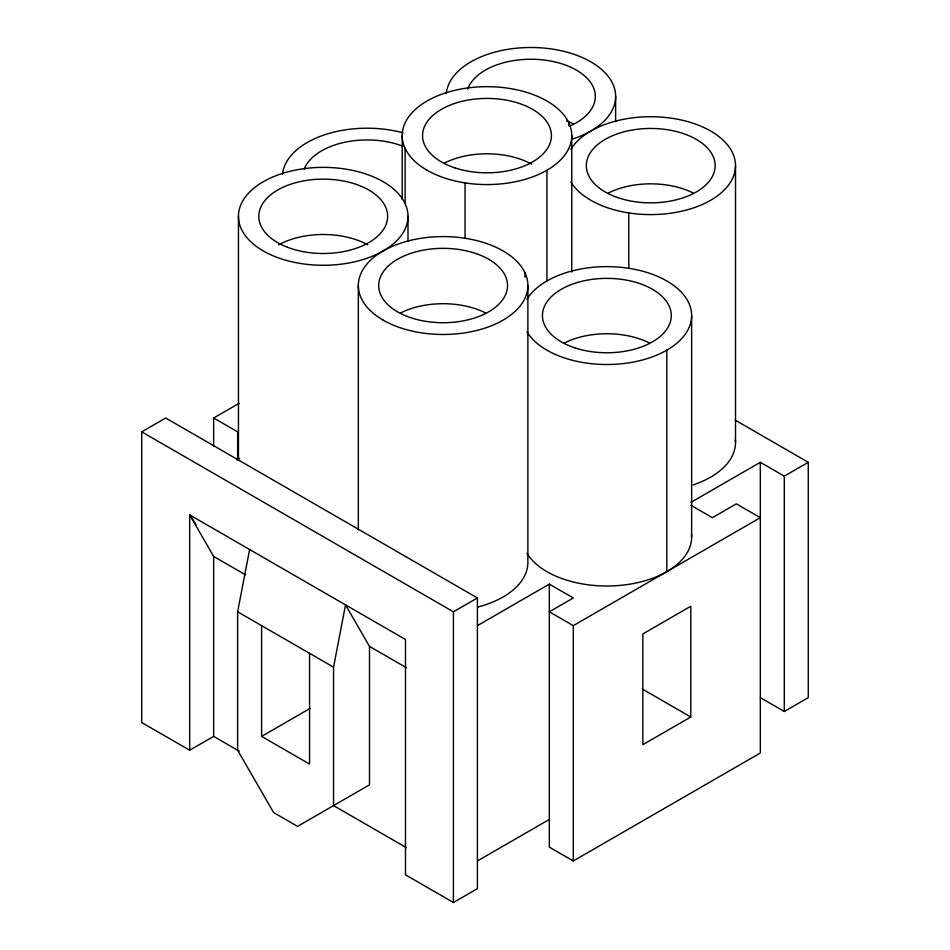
<?xml version="1.0" encoding="UTF-8"?>
<svg xmlns="http://www.w3.org/2000/svg" width="950" height="950" viewBox="0 0 950 950"><rect width="100%" height="100%" fill="white"/><g stroke="black" fill="none" stroke-linecap="round" stroke-linejoin="round"><path stroke-width="1.43" d="M406.434 847.685L333.545 805.6L333.545 667.173L345.527 604.877L369.503 646.416L369.503 784.842L297.576 826.369L273.6 812.523L237.631 750.227L237.631 611.8L249.624 549.516M189.679 750.227L141.728 722.546L141.728 431.846L165.704 418.012L477.399 597.966L477.399 888.654L453.423 902.5L405.472 874.819L405.472 639.492L189.679 514.912L189.679 750.227L213.655 736.393L239.234 751.153M213.655 446.132L213.655 418.012L239.281 403.216M237.001 459.907L239.554 458.434M141.728 431.846L453.423 611.8L477.399 597.966M261.606 625.646L261.606 736.393L310.199 708.332M477.719 625.456L549.326 584.119L573.301 597.966L549.326 611.8L573.301 625.646L760.321 517.679L736.345 503.832L712.369 517.679L690.911 505.293M690.959 502.348L760.321 462.306L784.296 476.152L808.272 462.306L808.272 697.633L784.296 711.479L760.321 697.633M690.781 717.012L642.829 744.693L642.829 633.947L690.781 606.266L690.781 717.012L642.188 688.952M477.719 860.783L549.326 819.446M549.326 584.119L549.326 847.127L573.301 860.973L760.321 753.006L760.321 462.306M735.158 420.09L808.272 462.306M213.655 418.012L237.631 431.846L237.631 459.966M196.08 524.602L189.679 514.912L213.655 556.439L245.539 574.845M369.503 646.416L406.493 667.767M237.631 611.8L333.545 667.173M261.606 736.393L309.569 764.073L309.569 653.327M784.296 476.152L784.296 711.479M735.514 165.656L735.514 442.51M691.636 315.566L691.636 537.059M666.805 350.182L666.805 571.663M628.805 212.931L628.805 268.292M615.636 96.437L615.636 121.612M573.301 625.646L573.301 860.973M571.758 135.613L571.758 272.068M568.872 122.954L568.872 125.863M546.927 170.228L546.927 280.962M527.879 285.534L527.879 562.388A84.764 48.937 0 0 1 477.601 607.097M524.994 272.864L524.994 277.234M465.049 182.887L465.049 238.26M453.423 611.8L453.423 902.5M408.001 216.315A84.764 48.937 0 0 1 280.844 258.709A84.764 48.937 0 0 1 280.844 173.933A84.764 48.937 0 0 1 408.001 216.315L408.001 241.49M405.104 148.283L405.104 203.656M402.218 135.613L402.218 199.393M358.34 285.534L358.34 529.815M238.462 216.315L238.462 460.608M213.655 556.439L213.655 736.393M691.493 534.221A84.764 48.937 0 0 1 623.627 585.034A84.764 48.937 0 0 1 526.953 553.375M735.371 439.672A84.764 48.937 0 0 1 693.132 484.892M526.953 299.25A84.764 48.937 0 0 1 657.281 276.224A84.764 48.937 0 0 1 657.281 354.92A84.764 48.937 0 0 1 526.953 331.894M282.483 174.313A84.764 48.937 0 0 1 402.954 132.798M304.178 169.159A64.422 37.193 0 0 1 309.902 160.027L311.968 157.914A64.422 37.193 0 0 1 402.8 146.181M446.239 93.611A84.764 48.937 0 0 1 575.356 54.779A84.764 48.937 0 0 1 573.254 138.819M570.831 149.328A84.764 48.937 0 0 1 701.159 126.314A84.764 48.937 0 0 1 701.159 204.998A84.764 48.937 0 0 1 570.831 181.973M467.685 89.181A64.422 37.193 0 0 1 564.894 64.849A64.422 37.193 0 0 1 570.083 125.946M566.663 120.888A64.422 37.193 0 0 1 573.349 123.844M608.273 193.064A64.422 37.193 0 0 1 693.227 193.064M444.505 163.02A64.422 37.193 0 0 1 531.537 164.124M278.599 244.862A64.422 37.193 0 0 1 367.697 244.779M400.627 312.942A64.422 37.193 0 0 1 485.581 312.942M564.395 342.974A64.422 37.193 0 0 1 649.349 342.974M574.655 347.783A64.422 37.193 0 0 0 671.294 315.566A64.422 37.193 0 0 0 574.655 283.361A64.422 37.193 0 0 0 574.655 347.783M383.171 320.138A84.764 48.937 0 0 0 524.994 298.205A84.764 48.937 0 0 0 421.171 238.26A84.764 48.937 0 0 0 383.171 320.138M287.529 247.285A64.422 37.193 0 0 0 387.517 218.69A64.422 37.193 0 0 0 294.631 182.994A64.422 37.193 0 0 0 287.529 247.285M407.312 316.457A64.422 37.193 0 0 0 507.395 287.969A64.422 37.193 0 0 0 414.616 252.178A64.422 37.193 0 0 0 407.312 316.457M614.959 196.579A64.422 37.193 0 0 0 715.029 168.091A64.422 37.193 0 0 0 622.25 132.299A64.422 37.193 0 0 0 614.959 196.579M427.049 170.228A84.764 48.937 0 0 0 568.872 148.283A84.764 48.937 0 0 0 465.049 88.338A84.764 48.937 0 0 0 427.049 170.228M454.777 167.829A64.422 37.193 0 0 0 551.416 135.613A64.422 37.193 0 0 0 454.777 103.407A64.422 37.193 0 0 0 454.777 167.829"/></g></svg>
